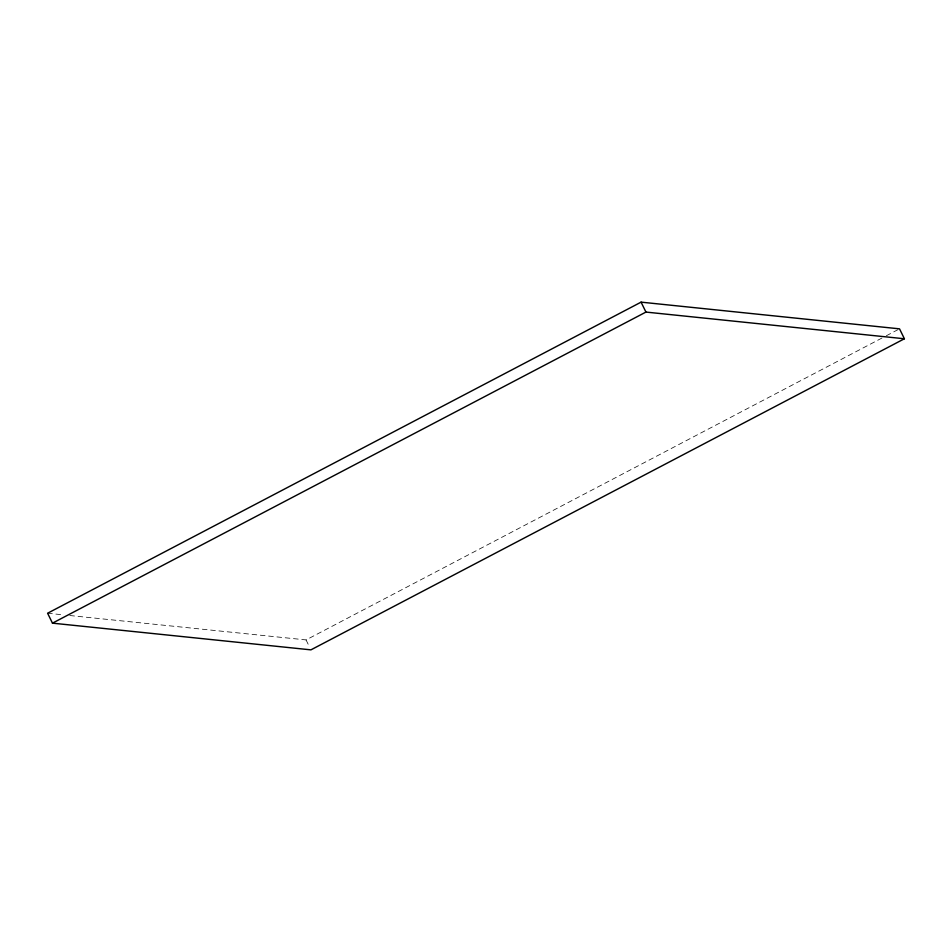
<?xml version="1.0" encoding="UTF-8"?>
<svg xmlns="http://www.w3.org/2000/svg" width="952" height="952" viewBox="0 0 952 952"><rect width="100%" height="100%" fill="white"/><g stroke="black" fill="none" stroke-linecap="round" stroke-linejoin="round"><path stroke-width="0.71" stroke-dasharray="4.76 3.57" d="M69.758 615.516L306.056 639.923L885.062 336.425M886.371 335.735L898.212 329.535M47.6 613.231L63.843 614.909M306.056 639.923L309.709 647.372"/><path stroke-width="1.43" d="M641.077 302.141L47.6 613.231L52.467 623.155L310.923 649.859L904.4 338.769L899.533 328.845L641.077 302.141L645.944 312.077L904.4 338.769M52.467 623.155L645.944 312.077"/></g></svg>
